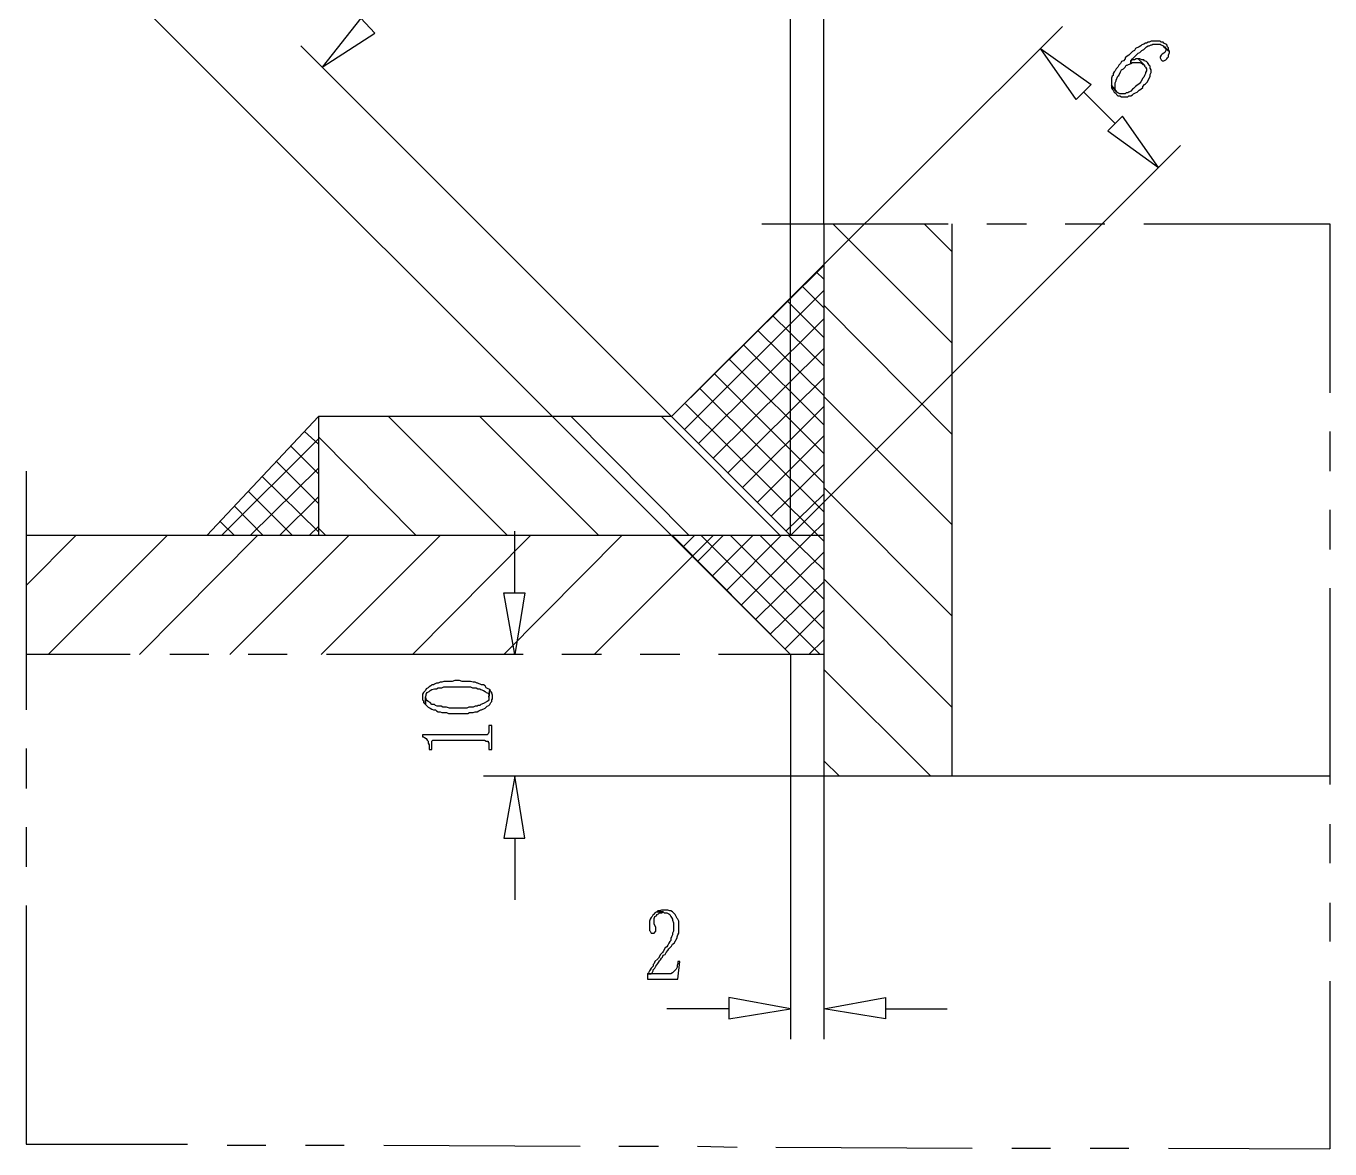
# Model space of a CAD drawing. Extents: x -15.4 to 0.8, y 0.3 to 11.8.
# Drawn here: x -2.81 to -1.632, y 4.454 to 5.469 of the extents above; entities that cross this region are included whole.
import ezdxf

# ---------------------------------------------------------------- set-up
doc = ezdxf.new("R2010")
doc.units = 0
doc.header["$MEASUREMENT"] = 0
doc.linetypes.add('AUSGEZOGEN', pattern=[0])
doc.layers.get('0').update_dxf_attribs({"linetype": 'AUSGEZOGEN'})

msp = doc.modelspace()

# ---------------------------------------------------------------- linework, layer by layer
for points in [[(-2.0896, 5.2902), (-2.0896, 5.8011)], [(-2.0896, 5.2902), (-2.0896, 5.6469)], [(-2.1196, 5.0086), (-2.1196, 5.5444)], [(-2.0896, 5.2902), (-2.0896, 5.5444)], [(-2.2271, 5.0086), (-2.7471, 5.5286)], [(-2.4954, 5.4627), (-2.5079, 5.4761), (-2.5079, 5.4761), (-2.5429, 5.4319), (-2.4954, 5.4627)], [(-2.2271, 5.1161), (-1.8738, 5.4686)], [(-2.2271, 5.1161), (-2.5621, 5.4511)], [(-1.8479, 5.4161), (-1.8613, 5.4027), (-1.8613, 5.4027), (-1.8938, 5.4486), (-1.8479, 5.4161)], [(-1.7796, 5.4519), (-1.7804, 5.4527), (-1.7804, 5.4527), (-1.7821, 5.4536), (-1.7821, 5.4536), (-1.7829, 5.4544), (-1.7829, 5.4544), (-1.7846, 5.4544), (-1.7846, 5.4544), (-1.7854, 5.4552), (-1.7854, 5.4552), (-1.7938, 5.4552), (-1.7938, 5.4552), (-1.7954, 5.4544), (-1.7954, 5.4544), (-1.7963, 5.4544), (-1.7963, 5.4544), (-1.7979, 5.4536), (-1.7979, 5.4536), (-1.7988, 5.4536), (-1.7988, 5.4536), (-1.8004, 5.4527), (-1.8004, 5.4527), (-1.8021, 5.4519), (-1.8021, 5.4519), (-1.8029, 5.4511), (-1.8029, 5.4511), (-1.8046, 5.4502), (-1.8046, 5.4502), (-1.8079, 5.4486), (-1.8079, 5.4486), (-1.8088, 5.4469), (-1.8088, 5.4469), (-1.8104, 5.4461), (-1.8104, 5.4461), (-1.8138, 5.4427), (-1.8138, 5.4427), (-1.8154, 5.4419), (-1.8154, 5.4419), (-1.8171, 5.4402), (-1.8171, 5.4402), (-1.8171, 5.4394), (-1.8171, 5.4394), (-1.8188, 5.4377), (-1.8188, 5.4377), (-1.8204, 5.4369), (-1.8204, 5.4369), (-1.8213, 5.4352), (-1.8213, 5.4352), (-1.8229, 5.4336), (-1.8229, 5.4336), (-1.8238, 5.4319), (-1.8238, 5.4319), (-1.8254, 5.4302), (-1.8254, 5.4302), (-1.8263, 5.4286), (-1.8263, 5.4286), (-1.8271, 5.4277), (-1.8271, 5.4277), (-1.8279, 5.4261), (-1.8279, 5.4261), (-1.8279, 5.4244), (-1.8279, 5.4244), (-1.8288, 5.4236), (-1.8288, 5.4236), (-1.8296, 5.4219), (-1.8296, 5.4219), (-1.8296, 5.4152), (-1.8296, 5.4152), (-1.8246, 5.4094), (-1.8246, 5.4094), (-1.8254, 5.4102), (-1.8254, 5.4102), (-1.8263, 5.4119), (-1.8263, 5.4119), (-1.8263, 5.4177), (-1.8263, 5.4177), (-1.8254, 5.4194), (-1.8254, 5.4194), (-1.8254, 5.4202), (-1.8254, 5.4202), (-1.8238, 5.4236), (-1.8238, 5.4236), (-1.8229, 5.4244), (-1.8229, 5.4244), (-1.8213, 5.4277), (-1.8213, 5.4277), (-1.8204, 5.4294), (-1.8204, 5.4294), (-1.8188, 5.4302), (-1.8188, 5.4302), (-1.8171, 5.4319), (-1.8171, 5.4319), (-1.8163, 5.4336), (-1.8163, 5.4336), (-1.8154, 5.4336), (-1.8154, 5.4336), (-1.8121, 5.4352), (-1.8121, 5.4352), (-1.8121, 5.4377), (-1.8121, 5.4377), (-1.8104, 5.4394), (-1.8104, 5.4394), (-1.8088, 5.4411), (-1.8088, 5.4411), (-1.8054, 5.4444), (-1.8054, 5.4444), (-1.8038, 5.4452), (-1.8038, 5.4452), (-1.8021, 5.4469), (-1.8021, 5.4469), (-1.8004, 5.4477), (-1.8004, 5.4477), (-1.7988, 5.4494), (-1.7988, 5.4494), (-1.7979, 5.4502), (-1.7979, 5.4502), (-1.7963, 5.4511), (-1.7963, 5.4511), (-1.7954, 5.4511), (-1.7954, 5.4511), (-1.7938, 5.4519), (-1.7938, 5.4519), (-1.7929, 5.4519), (-1.7929, 5.4519), (-1.7921, 5.4527), (-1.7921, 5.4527), (-1.7854, 5.4527), (-1.7854, 5.4527), (-1.7846, 5.4519), (-1.7846, 5.4519), (-1.7829, 5.4511), (-1.7829, 5.4511), (-1.7821, 5.4502), (-1.7821, 5.4502), (-1.7771, 5.4461), (-1.7771, 5.4461), (-1.7779, 5.4477), (-1.7779, 5.4477), (-1.7779, 5.4494), (-1.7779, 5.4494), (-1.7788, 5.4502), (-1.7796, 5.4519)], [(-1.7771, 5.4461), (-1.7821, 5.4502), (-1.7821, 5.4502), (-1.7813, 5.4502), (-1.7813, 5.4502), (-1.7804, 5.4486), (-1.7804, 5.4486), (-1.7804, 5.4469), (-1.7804, 5.4469), (-1.7813, 5.4452), (-1.7813, 5.4452), (-1.7821, 5.4444), (-1.7821, 5.4444), (-1.7838, 5.4436), (-1.7838, 5.4436), (-1.7846, 5.4427), (-1.7846, 5.4427), (-1.7854, 5.4411), (-1.7854, 5.4411), (-1.7854, 5.4402), (-1.7854, 5.4402), (-1.7846, 5.4386), (-1.7846, 5.4386), (-1.7838, 5.4377), (-1.7838, 5.4377), (-1.7821, 5.4377), (-1.7821, 5.4377), (-1.7804, 5.4386), (-1.7804, 5.4386), (-1.7796, 5.4394), (-1.7796, 5.4394), (-1.7788, 5.4402), (-1.7788, 5.4402), (-1.7779, 5.4411), (-1.7779, 5.4411), (-1.7779, 5.4427), (-1.7779, 5.4427), (-1.7771, 5.4452), (-1.7771, 5.4461)], [(-1.7971, 5.4361), (-1.7979, 5.4369), (-1.7979, 5.4369), (-1.7996, 5.4377), (-1.7996, 5.4377), (-1.8004, 5.4386), (-1.8004, 5.4386), (-1.8021, 5.4386), (-1.8021, 5.4386), (-1.8038, 5.4394), (-1.8038, 5.4394), (-1.8054, 5.4394), (-1.8054, 5.4394), (-1.7996, 5.4336), (-1.7996, 5.4336), (-1.7996, 5.4327), (-1.7996, 5.4327), (-1.7988, 5.4319), (-1.7988, 5.4319), (-1.7979, 5.4302), (-1.7979, 5.4302), (-1.7979, 5.4286), (-1.7979, 5.4286), (-1.7988, 5.4269), (-1.7988, 5.4269), (-1.7988, 5.4261), (-1.7988, 5.4261), (-1.7996, 5.4244), (-1.7996, 5.4244), (-1.8004, 5.4227), (-1.8004, 5.4227), (-1.8013, 5.4219), (-1.8013, 5.4219), (-1.8029, 5.4186), (-1.8029, 5.4186), (-1.8046, 5.4169), (-1.8046, 5.4169), (-1.8054, 5.4161), (-1.8054, 5.4161), (-1.8079, 5.4144), (-1.8079, 5.4144), (-1.8096, 5.4127), (-1.8096, 5.4127), (-1.8104, 5.4119), (-1.8104, 5.4119), (-1.8121, 5.4102), (-1.8121, 5.4102), (-1.8138, 5.4094), (-1.8138, 5.4094), (-1.8146, 5.4086), (-1.8146, 5.4086), (-1.8163, 5.4086), (-1.8163, 5.4086), (-1.8171, 5.4077), (-1.8171, 5.4077), (-1.8221, 5.4077), (-1.8221, 5.4077), (-1.8238, 5.4086), (-1.8238, 5.4086), (-1.8246, 5.4094), (-1.8246, 5.4094), (-1.8296, 5.4152), (-1.8296, 5.4152), (-1.8296, 5.4136), (-1.8296, 5.4136), (-1.8288, 5.4119), (-1.8288, 5.4119), (-1.8279, 5.4111), (-1.8279, 5.4111), (-1.8271, 5.4094), (-1.8271, 5.4094), (-1.8263, 5.4086), (-1.8263, 5.4086), (-1.8238, 5.4061), (-1.8238, 5.4061), (-1.8221, 5.4061), (-1.8221, 5.4061), (-1.8204, 5.4052), (-1.8204, 5.4052), (-1.8146, 5.4052), (-1.8146, 5.4052), (-1.8138, 5.4061), (-1.8138, 5.4061), (-1.8121, 5.4061), (-1.8121, 5.4061), (-1.8104, 5.4069), (-1.8104, 5.4069), (-1.8096, 5.4077), (-1.8096, 5.4077), (-1.8079, 5.4086), (-1.8079, 5.4086), (-1.8063, 5.4094), (-1.8063, 5.4094), (-1.8046, 5.4111), (-1.8046, 5.4111), (-1.8029, 5.4119), (-1.8029, 5.4119), (-1.8013, 5.4136), (-1.8013, 5.4136), (-1.8013, 5.4144), (-1.8013, 5.4144), (-1.7996, 5.4161), (-1.7996, 5.4161), (-1.7988, 5.4169), (-1.7988, 5.4169), (-1.7971, 5.4186), (-1.7971, 5.4186), (-1.7946, 5.4236), (-1.7946, 5.4236), (-1.7946, 5.4252), (-1.7946, 5.4252), (-1.7938, 5.4269), (-1.7938, 5.4269), (-1.7938, 5.4294), (-1.7938, 5.4294), (-1.7946, 5.4311), (-1.7946, 5.4311), (-1.7946, 5.4327), (-1.7946, 5.4327), (-1.7954, 5.4336), (-1.7954, 5.4336), (-1.7963, 5.4352), (-1.7971, 5.4361)], [(-1.8054, 5.4394), (-1.8071, 5.4394), (-1.8071, 5.4394), (-1.8088, 5.4386), (-1.8088, 5.4386), (-1.8104, 5.4386), (-1.8104, 5.4386), (-1.8121, 5.4377), (-1.8121, 5.4377), (-1.8121, 5.4352), (-1.8121, 5.4352), (-1.8104, 5.4361), (-1.8104, 5.4361), (-1.8038, 5.4361), (-1.8038, 5.4361), (-1.8021, 5.4352), (-1.8021, 5.4352), (-1.8013, 5.4344), (-1.8013, 5.4344), (-1.7996, 5.4336), (-1.8054, 5.4394)], [(-1.8263, 5.3811), (-1.8546, 5.4094)], [(-1.8196, 5.3877), (-1.8329, 5.3744), (-1.8329, 5.3744), (-1.7871, 5.3411), (-1.8196, 5.3877)], [(-2.1196, 5.0086), (-1.7671, 5.3611)], [(-2.1454, 5.2902), (-1.9771, 5.2902)], [(-2.0896, 5.2902), (-2.0896, 4.7911)], [(-2.0813, 5.2902), (-1.9738, 5.1827)], [(-1.9988, 5.2902), (-1.9738, 5.2652)], [(-1.9738, 5.2902), (-1.9738, 4.7911)], [(-1.9421, 5.2902), (-1.9063, 5.2902)], [(-1.8713, 5.2902), (-1.8354, 5.2902)], [(-1.8004, 5.2902), (-1.6321, 5.2902)], [(-1.6321, 5.2902), (-1.6321, 5.1377)], [(-2.2271, 5.1161), (-2.0896, 5.2527)], [(-2.0896, 5.2402), (-2.0963, 5.2469)], [(-2.0896, 5.2144), (-2.1088, 5.2336)], [(-2.2154, 5.1044), (-2.0896, 5.2302)], [(-2.0896, 5.1877), (-2.1221, 5.2202)], [(-2.0896, 5.2169), (-1.9738, 5.1002)], [(-2.2029, 5.0919), (-2.0896, 5.2044)], [(-2.0896, 5.1619), (-2.1354, 5.2069)], [(-2.0896, 5.1352), (-2.1488, 5.1936)], [(-2.1896, 5.0786), (-2.0896, 5.1777)], [(-2.0896, 5.1086), (-2.1621, 5.1811)], [(-2.0896, 5.0827), (-2.1746, 5.1677)], [(-2.0896, 5.0561), (-2.1879, 5.1544)], [(-2.1763, 5.0652), (-2.0896, 5.1511)], [(-2.0896, 5.0302), (-2.2013, 5.1411)], [(-2.0896, 5.0036), (-2.0946, 5.0086), (-2.0946, 5.0086), (-2.2146, 5.1277)], [(-2.0896, 5.1344), (-1.9738, 5.0186)], [(-2.5463, 5.1161), (-2.6471, 5.0086)], [(-2.2271, 5.1161), (-2.5463, 5.1161), (-2.5463, 5.1161), (-2.5463, 5.0086)], [(-2.4829, 5.1161), (-2.3754, 5.0086)], [(-2.4004, 5.1161), (-2.2929, 5.0086)], [(-2.3179, 5.1161), (-2.2113, 5.0086)], [(-2.2363, 5.1161), (-2.1288, 5.0086)], [(-2.2271, 5.1161), (-2.1196, 5.0086)], [(-2.1629, 5.0519), (-2.0896, 5.1252)], [(-2.5588, 5.1027), (-2.5463, 5.0911)], [(-1.6321, 5.1027), (-1.6321, 5.0669)], [(-2.6338, 5.0086), (-2.5463, 5.0961)], [(-2.5463, 5.0977), (-2.4579, 5.0086)], [(-2.1496, 5.0386), (-2.0896, 5.0986)], [(-2.5713, 5.0894), (-2.5463, 5.0644)], [(-2.8104, 5.0669), (-2.8104, 4.8511)], [(-2.6079, 5.0086), (-2.5463, 5.0694)], [(-2.5838, 5.0752), (-2.5463, 5.0377)], [(-2.1371, 5.0261), (-2.0896, 5.0727)], [(-2.5971, 5.0619), (-2.5463, 5.0119)], [(-2.6096, 5.0486), (-2.5696, 5.0086)], [(-2.5813, 5.0086), (-2.5463, 5.0436)], [(-2.1238, 5.0127), (-2.0896, 5.0461)], [(-2.0896, 5.0519), (-1.9738, 4.9361)], [(-2.6221, 5.0352), (-2.5963, 5.0086)], [(-1.6321, 5.0319), (-1.6321, 4.9961)], [(-2.6346, 5.0211), (-2.6221, 5.0086)], [(-2.1638, 4.9461), (-2.1013, 5.0086), (-2.1013, 5.0086), (-2.0896, 5.0202)], [(-2.8104, 4.9636), (-2.7654, 5.0086)], [(-2.6471, 5.0086), (-2.8104, 5.0086)], [(-2.7904, 4.9011), (-2.6829, 5.0086)], [(-2.7079, 4.9011), (-2.6013, 5.0086)], [(-2.0896, 5.0086), (-2.6471, 5.0086)], [(-2.6263, 4.9011), (-2.5188, 5.0086)], [(-2.5546, 5.0086), (-2.5463, 5.0169)], [(-2.5463, 5.0152), (-2.5396, 5.0086)], [(-2.5438, 4.9011), (-2.4363, 5.0086)], [(-2.4613, 4.9011), (-2.3546, 5.0086)], [(-2.3788, 4.9011), (-2.2721, 5.0086)], [(-2.3688, 4.9569), (-2.3688, 5.0127)], [(-2.2971, 4.9011), (-2.1896, 5.0086)], [(-2.2271, 5.0086), (-2.1196, 4.9011)], [(-2.1196, 4.9011), (-2.2263, 5.0086)], [(-2.2163, 4.9986), (-2.2063, 5.0086)], [(-2.2038, 4.9852), (-2.1804, 5.0086)], [(-2.0929, 4.9011), (-2.2004, 5.0086)], [(-2.1904, 4.9719), (-2.1538, 5.0086)], [(-2.1771, 4.9594), (-2.1279, 5.0086)], [(-2.0896, 4.9244), (-2.1738, 5.0086)], [(-2.0896, 4.9511), (-2.1471, 5.0086)], [(-2.0896, 4.9777), (-2.1213, 5.0086)], [(-2.1513, 4.9327), (-2.0896, 4.9936)], [(-2.1379, 4.9194), (-2.0896, 4.9669)], [(-2.0896, 4.9694), (-1.9738, 4.8536)], [(-1.6321, 4.9611), (-1.6321, 4.7836)], [(-2.3788, 4.9569), (-2.3596, 4.9569), (-2.3596, 4.9569), (-2.3688, 4.9011), (-2.3788, 4.9569)], [(-2.1246, 4.9061), (-2.0896, 4.9411)], [(-2.1029, 4.9011), (-2.0896, 4.9144)], [(-2.7163, 4.9011), (-2.8104, 4.9011)], [(-2.6454, 4.9011), (-2.6804, 4.9011)], [(-2.5746, 4.9011), (-2.6096, 4.9011)], [(-2.3613, 4.9011), (-2.5388, 4.9011)], [(-2.3688, 4.9011), (-2.3971, 4.9011)], [(-2.2904, 4.9011), (-2.3263, 4.9011)], [(-2.2196, 4.9011), (-2.2554, 4.9011)], [(-2.0896, 4.9011), (-2.1846, 4.9011)], [(-2.1196, 4.9011), (-2.1196, 4.5536)], [(-2.0896, 4.8877), (-1.9929, 4.7911)], [(-2.4521, 4.8627), (-2.4521, 4.8602), (-2.4521, 4.8602), (-2.4513, 4.8594), (-2.4513, 4.8594), (-2.4513, 4.8577), (-2.4513, 4.8577), (-2.4496, 4.8561), (-2.4496, 4.8561), (-2.4496, 4.8627), (-2.4496, 4.8627), (-2.4488, 4.8644), (-2.4488, 4.8644), (-2.4488, 4.8652), (-2.4488, 4.8652), (-2.4479, 4.8669), (-2.4479, 4.8669), (-2.4463, 4.8677), (-2.4463, 4.8677), (-2.4454, 4.8686), (-2.4454, 4.8686), (-2.4438, 4.8694), (-2.4438, 4.8694), (-2.4413, 4.8702), (-2.4413, 4.8702), (-2.4396, 4.8702), (-2.4396, 4.8702), (-2.4379, 4.8711), (-2.4379, 4.8711), (-2.4346, 4.8711), (-2.4346, 4.8711), (-2.4329, 4.8719), (-2.4329, 4.8719), (-2.4088, 4.8719), (-2.4088, 4.8719), (-2.4071, 4.8711), (-2.4071, 4.8711), (-2.4038, 4.8711), (-2.4038, 4.8711), (-2.4021, 4.8702), (-2.4021, 4.8702), (-2.4004, 4.8702), (-2.4004, 4.8702), (-2.3996, 4.8694), (-2.3996, 4.8694), (-2.3971, 4.8686), (-2.3971, 4.8686), (-2.3954, 4.8677), (-2.3954, 4.8677), (-2.3946, 4.8669), (-2.3946, 4.8669), (-2.3929, 4.8661), (-2.3929, 4.8661), (-2.3921, 4.8652), (-2.3921, 4.8652), (-2.3921, 4.8627), (-2.3921, 4.8627), (-2.3913, 4.8694), (-2.3913, 4.8694), (-2.3929, 4.8702), (-2.3929, 4.8702), (-2.3946, 4.8711), (-2.3946, 4.8711), (-2.3954, 4.8727), (-2.3954, 4.8727), (-2.3971, 4.8736), (-2.3971, 4.8736), (-2.3988, 4.8736), (-2.3988, 4.8736), (-2.4021, 4.8752), (-2.4021, 4.8752), (-2.4029, 4.8752), (-2.4029, 4.8752), (-2.4046, 4.8761), (-2.4046, 4.8761), (-2.4063, 4.8761), (-2.4063, 4.8761), (-2.4088, 4.8769), (-2.4088, 4.8769), (-2.4163, 4.8769), (-2.4163, 4.8769), (-2.4188, 4.8777), (-2.4188, 4.8777), (-2.4229, 4.8777), (-2.4229, 4.8777), (-2.4254, 4.8769), (-2.4254, 4.8769), (-2.4329, 4.8769), (-2.4329, 4.8769), (-2.4346, 4.8761), (-2.4346, 4.8761), (-2.4363, 4.8761), (-2.4363, 4.8761), (-2.4379, 4.8752), (-2.4379, 4.8752), (-2.4396, 4.8752), (-2.4396, 4.8752), (-2.4413, 4.8744), (-2.4413, 4.8744), (-2.4421, 4.8736), (-2.4421, 4.8736), (-2.4438, 4.8736), (-2.4438, 4.8736), (-2.4446, 4.8727), (-2.4446, 4.8727), (-2.4463, 4.8719), (-2.4463, 4.8719), (-2.4471, 4.8711), (-2.4471, 4.8711), (-2.4488, 4.8702), (-2.4488, 4.8702), (-2.4496, 4.8686), (-2.4496, 4.8686), (-2.4504, 4.8677), (-2.4504, 4.8677), (-2.4513, 4.8669), (-2.4513, 4.8669), (-2.4521, 4.8652), (-2.4521, 4.8652), (-2.4521, 4.8636), (-2.4521, 4.8627)], [(-2.4496, 4.8561), (-2.4479, 4.8544), (-2.4479, 4.8544), (-2.4471, 4.8536), (-2.4471, 4.8536), (-2.4454, 4.8527), (-2.4454, 4.8527), (-2.4438, 4.8519), (-2.4438, 4.8519), (-2.4421, 4.8511), (-2.4421, 4.8511), (-2.4404, 4.8511), (-2.4404, 4.8511), (-2.4396, 4.8502), (-2.4396, 4.8502), (-2.4379, 4.8494), (-2.4379, 4.8494), (-2.4363, 4.8494), (-2.4363, 4.8494), (-2.4346, 4.8486), (-2.4346, 4.8486), (-2.4304, 4.8486), (-2.4304, 4.8486), (-2.4288, 4.8477), (-2.4288, 4.8477), (-2.4113, 4.8477), (-2.4113, 4.8477), (-2.4096, 4.8486), (-2.4096, 4.8486), (-2.4063, 4.8486), (-2.4063, 4.8486), (-2.4046, 4.8494), (-2.4046, 4.8494), (-2.4029, 4.8494), (-2.4029, 4.8494), (-2.4013, 4.8502), (-2.4013, 4.8502), (-2.3996, 4.8511), (-2.3996, 4.8511), (-2.3988, 4.8511), (-2.3988, 4.8511), (-2.3954, 4.8527), (-2.3954, 4.8527), (-2.3938, 4.8544), (-2.3938, 4.8544), (-2.3921, 4.8552), (-2.3921, 4.8552), (-2.3913, 4.8561), (-2.3913, 4.8561), (-2.3904, 4.8577), (-2.3904, 4.8577), (-2.3896, 4.8586), (-2.3896, 4.8586), (-2.3896, 4.8602), (-2.3896, 4.8602), (-2.3888, 4.8611), (-2.3888, 4.8611), (-2.3888, 4.8644), (-2.3888, 4.8644), (-2.3896, 4.8661), (-2.3896, 4.8661), (-2.3896, 4.8669), (-2.3896, 4.8669), (-2.3904, 4.8677), (-2.3904, 4.8677), (-2.3913, 4.8694), (-2.3913, 4.8694), (-2.3921, 4.8627), (-2.3921, 4.8627), (-2.3921, 4.8602), (-2.3921, 4.8602), (-2.3929, 4.8594), (-2.3929, 4.8594), (-2.3938, 4.8586), (-2.3938, 4.8586), (-2.3971, 4.8569), (-2.3971, 4.8569), (-2.3996, 4.8561), (-2.3996, 4.8561), (-2.4004, 4.8552), (-2.4004, 4.8552), (-2.4021, 4.8552), (-2.4021, 4.8552), (-2.4029, 4.8544), (-2.4029, 4.8544), (-2.4046, 4.8544), (-2.4046, 4.8544), (-2.4063, 4.8536), (-2.4063, 4.8536), (-2.4104, 4.8536), (-2.4104, 4.8536), (-2.4121, 4.8527), (-2.4121, 4.8527), (-2.4279, 4.8527), (-2.4279, 4.8527), (-2.4304, 4.8536), (-2.4304, 4.8536), (-2.4338, 4.8536), (-2.4338, 4.8536), (-2.4354, 4.8544), (-2.4354, 4.8544), (-2.4388, 4.8544), (-2.4388, 4.8544), (-2.4404, 4.8552), (-2.4404, 4.8552), (-2.4413, 4.8561), (-2.4413, 4.8561), (-2.4438, 4.8561), (-2.4438, 4.8561), (-2.4454, 4.8577), (-2.4454, 4.8577), (-2.4471, 4.8586), (-2.4471, 4.8586), (-2.4488, 4.8602), (-2.4488, 4.8602), (-2.4488, 4.8611), (-2.4488, 4.8611), (-2.4496, 4.8627), (-2.4496, 4.8561)], [(-2.4521, 4.8286), (-2.4521, 4.8269), (-2.4521, 4.8269), (-2.4513, 4.8269), (-2.4513, 4.8269), (-2.4504, 4.8261), (-2.4504, 4.8261), (-2.4488, 4.8252), (-2.4488, 4.8252), (-2.4479, 4.8236), (-2.4479, 4.8236), (-2.4471, 4.8227), (-2.4471, 4.8227), (-2.4471, 4.8211), (-2.4471, 4.8211), (-2.4463, 4.8194), (-2.4463, 4.8194), (-2.4463, 4.8152), (-2.4463, 4.8152), (-2.4438, 4.8152), (-2.4438, 4.8152), (-2.4438, 4.8227), (-2.4438, 4.8227), (-2.4429, 4.8236), (-2.4429, 4.8236), (-2.3963, 4.8236), (-2.3963, 4.8236), (-2.3946, 4.8227), (-2.3946, 4.8227), (-2.3929, 4.8227), (-2.3929, 4.8227), (-2.3929, 4.8219), (-2.3929, 4.8219), (-2.3921, 4.8211), (-2.3921, 4.8211), (-2.3921, 4.8152), (-2.3921, 4.8152), (-2.3896, 4.8152), (-2.3896, 4.8152), (-2.3896, 4.8369), (-2.3896, 4.8369), (-2.3921, 4.8369), (-2.3921, 4.8369), (-2.3921, 4.8311), (-2.3921, 4.8311), (-2.3929, 4.8294), (-2.3929, 4.8294), (-2.3938, 4.8286), (-2.3938, 4.8286), (-2.3971, 4.8286), (-2.4521, 4.8286)], [(-2.8104, 4.8161), (-2.8104, 4.7802)], [(-2.0896, 4.8052), (-2.0754, 4.7911)], [(-2.0896, 4.7911), (-2.3971, 4.7911)], [(-2.3788, 4.7352), (-2.3596, 4.7352), (-2.3596, 4.7352), (-2.3688, 4.7911), (-2.3788, 4.7352)], [(-2.0896, 4.7911), (-2.0896, 4.5536)], [(-1.6321, 4.7911), (-2.0896, 4.7911)], [(-2.8104, 4.7452), (-2.8104, 4.7094)], [(-1.6321, 4.7477), (-1.6321, 4.7127)], [(-2.3688, 4.7352), (-2.3688, 4.6794)], [(-2.8104, 4.6744), (-2.8104, 4.4586), (-2.8104, 4.4586), (-2.6646, 4.4586)], [(-2.2338, 4.6702), (-2.2363, 4.6702), (-2.2363, 4.6702), (-2.2379, 4.6694), (-2.2379, 4.6694), (-2.2396, 4.6694), (-2.2396, 4.6694), (-2.2404, 4.6686), (-2.2404, 4.6686), (-2.2346, 4.6686), (-2.2346, 4.6686), (-2.2338, 4.6677), (-2.2338, 4.6677), (-2.2313, 4.6677), (-2.2313, 4.6677), (-2.2296, 4.6669), (-2.2296, 4.6669), (-2.2288, 4.6661), (-2.2288, 4.6661), (-2.2279, 4.6644), (-2.2279, 4.6644), (-2.2271, 4.6636), (-2.2271, 4.6636), (-2.2263, 4.6619), (-2.2263, 4.6619), (-2.2263, 4.6611), (-2.2263, 4.6611), (-2.2254, 4.6586), (-2.2254, 4.6586), (-2.2254, 4.6511), (-2.2254, 4.6511), (-2.2263, 4.6494), (-2.2263, 4.6494), (-2.2263, 4.6477), (-2.2263, 4.6477), (-2.2271, 4.6461), (-2.2271, 4.6461), (-2.2279, 4.6444), (-2.2279, 4.6444), (-2.2279, 4.6427), (-2.2279, 4.6427), (-2.2288, 4.6419), (-2.2288, 4.6419), (-2.2296, 4.6402), (-2.2296, 4.6402), (-2.2304, 4.6386), (-2.2304, 4.6386), (-2.2313, 4.6369), (-2.2313, 4.6369), (-2.2329, 4.6361), (-2.2329, 4.6361), (-2.2346, 4.6327), (-2.2346, 4.6327), (-2.2354, 4.6319), (-2.2354, 4.6319), (-2.2371, 4.6302), (-2.2371, 4.6302), (-2.2388, 4.6269), (-2.2388, 4.6269), (-2.2396, 4.6261), (-2.2396, 4.6261), (-2.2421, 4.6236), (-2.2421, 4.6236), (-2.2429, 4.6219), (-2.2429, 4.6219), (-2.2438, 4.6211), (-2.2438, 4.6211), (-2.2438, 4.6194), (-2.2438, 4.6194), (-2.2454, 4.6177), (-2.2454, 4.6177), (-2.2463, 4.6161), (-2.2463, 4.6161), (-2.2471, 4.6152), (-2.2471, 4.6152), (-2.2479, 4.6136), (-2.2479, 4.6136), (-2.2488, 4.6127), (-2.2488, 4.6127), (-2.2454, 4.6127), (-2.2454, 4.6127), (-2.2446, 4.6136), (-2.2446, 4.6136), (-2.2438, 4.6152), (-2.2438, 4.6152), (-2.2438, 4.6161), (-2.2438, 4.6161), (-2.2421, 4.6177), (-2.2421, 4.6177), (-2.2413, 4.6194), (-2.2413, 4.6194), (-2.2396, 4.6219), (-2.2396, 4.6219), (-2.2388, 4.6227), (-2.2388, 4.6227), (-2.2379, 4.6244), (-2.2379, 4.6244), (-2.2371, 4.6252), (-2.2371, 4.6252), (-2.2363, 4.6269), (-2.2363, 4.6269), (-2.2354, 4.6277), (-2.2354, 4.6277), (-2.2346, 4.6294), (-2.2346, 4.6294), (-2.2329, 4.6302), (-2.2329, 4.6302), (-2.2321, 4.6319), (-2.2321, 4.6319), (-2.2304, 4.6336), (-2.2304, 4.6336), (-2.2296, 4.6352), (-2.2296, 4.6352), (-2.2271, 4.6377), (-2.2271, 4.6377), (-2.2263, 4.6394), (-2.2263, 4.6394), (-2.2246, 4.6402), (-2.2246, 4.6402), (-2.2221, 4.6452), (-2.2221, 4.6452), (-2.2221, 4.6461), (-2.2221, 4.6461), (-2.2213, 4.6477), (-2.2213, 4.6477), (-2.2204, 4.6494), (-2.2204, 4.6494), (-2.2204, 4.6602), (-2.2204, 4.6602), (-2.2213, 4.6619), (-2.2213, 4.6619), (-2.2221, 4.6627), (-2.2221, 4.6627), (-2.2238, 4.6661), (-2.2238, 4.6661), (-2.2263, 4.6686), (-2.2263, 4.6686), (-2.2279, 4.6694), (-2.2279, 4.6694), (-2.2288, 4.6694), (-2.2288, 4.6694), (-2.2304, 4.6702), (-2.2304, 4.6702), (-2.2321, 4.6702), (-2.2338, 4.6702)], [(-2.2404, 4.6686), (-2.2421, 4.6677), (-2.2421, 4.6677), (-2.2429, 4.6661), (-2.2429, 4.6661), (-2.2438, 4.6661), (-2.2438, 4.6661), (-2.2446, 4.6644), (-2.2446, 4.6644), (-2.2454, 4.6636), (-2.2454, 4.6636), (-2.2463, 4.6619), (-2.2463, 4.6619), (-2.2471, 4.6602), (-2.2471, 4.6602), (-2.2471, 4.6519), (-2.2471, 4.6519), (-2.2463, 4.6511), (-2.2463, 4.6511), (-2.2454, 4.6494), (-2.2454, 4.6494), (-2.2429, 4.6494), (-2.2429, 4.6494), (-2.2413, 4.6511), (-2.2413, 4.6511), (-2.2413, 4.6544), (-2.2413, 4.6544), (-2.2429, 4.6577), (-2.2429, 4.6577), (-2.2429, 4.6627), (-2.2429, 4.6627), (-2.2421, 4.6644), (-2.2421, 4.6644), (-2.2404, 4.6652), (-2.2404, 4.6652), (-2.2404, 4.6661), (-2.2404, 4.6661), (-2.2388, 4.6669), (-2.2388, 4.6669), (-2.2379, 4.6677), (-2.2379, 4.6677), (-2.2363, 4.6677), (-2.2363, 4.6677), (-2.2346, 4.6686), (-2.2404, 4.6686)], [(-1.6321, 4.6769), (-1.6321, 4.6419)], [(-2.2196, 4.6236), (-2.2213, 4.6236), (-2.2213, 4.6236), (-2.2213, 4.6219), (-2.2213, 4.6219), (-2.2221, 4.6202), (-2.2221, 4.6202), (-2.2221, 4.6186), (-2.2221, 4.6186), (-2.2229, 4.6169), (-2.2229, 4.6169), (-2.2254, 4.6144), (-2.2254, 4.6144), (-2.2263, 4.6136), (-2.2263, 4.6136), (-2.2279, 4.6127), (-2.2279, 4.6127), (-2.2488, 4.6127), (-2.2488, 4.6127), (-2.2488, 4.6077), (-2.2488, 4.6077), (-2.2213, 4.6077), (-2.2196, 4.6236)], [(-1.6321, 4.6061), (-1.6321, 4.4544)], [(-2.1754, 4.5911), (-2.1754, 4.5719), (-2.1754, 4.5719), (-2.1196, 4.5811), (-2.1754, 4.5911)], [(-2.0338, 4.5911), (-2.0338, 4.5719), (-2.0338, 4.5719), (-2.0896, 4.5811), (-2.0338, 4.5911)], [(-2.1754, 4.5811), (-2.2313, 4.5811)], [(-2.0338, 4.5811), (-1.9779, 4.5811)], [(-2.6288, 4.4577), (-2.5938, 4.4577)], [(-2.5579, 4.4577), (-2.5229, 4.4577)], [(-2.4871, 4.4577), (-2.3096, 4.4569)], [(-2.2746, 4.4569), (-2.2388, 4.4569)], [(-2.2038, 4.4569), (-2.1679, 4.4561)], [(-2.1329, 4.4561), (-1.9554, 4.4552)], [(-1.9196, 4.4552), (-1.8846, 4.4552)], [(-1.8488, 4.4552), (-1.8138, 4.4552)], [(-1.7779, 4.4552), (-1.6321, 4.4544)]]:
    msp.add_lwpolyline(points)

doc.saveas('drawing.dxf')
